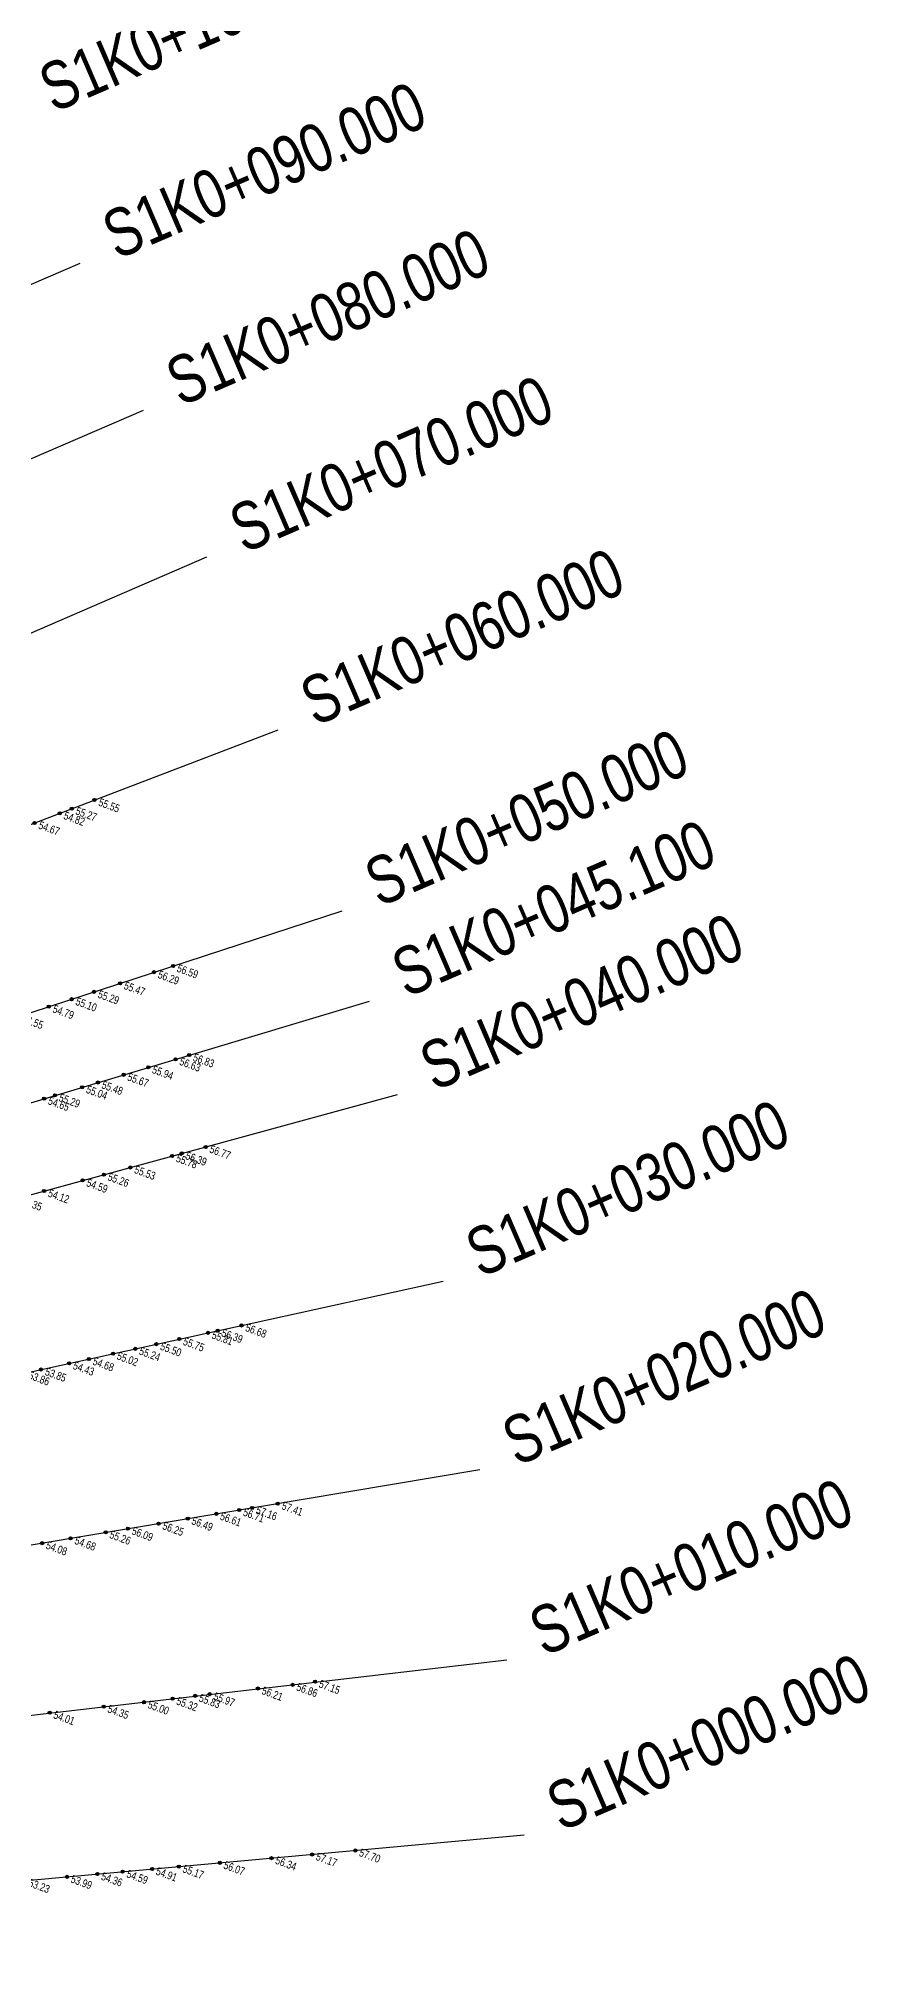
# Model space of a CAD drawing. Extents: x 573477 to 573667, y 785084 to 785357.
# Drawn here: x 573615.5 to 573667.4, y 785083.7 to 785203.3 of the extents above; entities that cross this region are included whole.
import ezdxf
from ezdxf.enums import TextEntityAlignment as Align

# ---------------------------------------------------------------- set-up
doc = ezdxf.new("R2010")
doc.units = 0
doc.header["$LTSCALE"] = 0.5
for name, color, linetype in [('DMX', 4, 'Continuous'), ('GCD', 4, 'Continuous'), ('桩号_S1', 4, 'Continuous')]:
    doc.layers.add(name, color=color, linetype=linetype)
doc.styles.add('EICAD', font='fsdb_e.shx', dxfattribs={"width": 0.707, "height": 2, "bigfont": 'tjhzf.shx'})

# ---------------------------------------------------------------- blocks, each defined once
blk = doc.blocks.new('gc200')
h = blk.add_hatch(color=0)
edge = h.paths.add_edge_path()
edge.add_arc((0, 0), 0.196, 0, 360)
at = {"color": 0}
blk.add_circle((0, 0), 0.196, dxfattribs=at)

msp = doc.modelspace()

# ---------------------------------------------------------------- linework, layer by layer
at = {"layer": 'DMX'}
for p, q in [((573544.72, 785157.48), (573618.16, 785189.21)), ((573548.69, 785148.3), (573622.12, 785180.03)), ((573552.65, 785139.12), (573626.09, 785170.85)), ((573555.83, 785131.42), (573630.53, 785160.06)), ((573558.51, 785123.88), (573634.54, 785148.75)), ((573560.8, 785116.21), (573637.99, 785137.26)), ((573562.72, 785108.45), (573640.85, 785125.61)), ((573564.24, 785100.59), (573643.13, 785113.83)), ((573565.36, 785092.67), (573644.82, 785101.95)), ((573566.23, 785083.71), (573645.9, 785091.01))]:
    msp.add_line(p, q, dxfattribs=at)
at = {"layer": 'DMX', "color": 1, "linetype": 'Continuous'}
msp.add_line((573559.63, 785120.14), (573636.24, 785143.1), dxfattribs=at)

# ---------------------------------------------------------------- block references
at = {"layer": 'GCD'}
ref = msp.add_blockref('gc200', (573616.89, 785154.83, 54.82), dxfattribs=dict(at, xscale=0.4999999999962642, yscale=0.4999999999962642, zscale=0.5, rotation=339.9999999985236))
ref.add_attrib('height', '54.82', dxfattribs={"height": 0.5, "rotation": 340, "style": 'EICAD', "width": 0.8}).set_placement((573617.17, 785154.73, 54.82), align=Align.MIDDLE_LEFT)
ref = msp.add_blockref('gc200', (573617.64, 785155.12, 55.27), dxfattribs=dict(at, xscale=0.4999999999962642, yscale=0.4999999999962642, zscale=0.5, rotation=339.9999999985236))
ref.add_attrib('height', '55.27', dxfattribs={"height": 0.5, "rotation": 340, "style": 'EICAD', "width": 0.8}).set_placement((573617.92, 785155.02, 55.27), align=Align.MIDDLE_LEFT)
ref = msp.add_blockref('gc200', (573619.06, 785155.67, 55.55), dxfattribs=dict(at, xscale=0.4999999999962642, yscale=0.4999999999962642, zscale=0.5, rotation=339.9999999985236))
ref.add_attrib('height', '55.55', dxfattribs={"height": 0.5, "rotation": 340, "style": 'EICAD', "width": 0.8}).set_placement((573619.35, 785155.56, 55.55), align=Align.MIDDLE_LEFT)
ref = msp.add_blockref('gc200', (573615.32, 785154.23, 54.66), dxfattribs=dict(at, xscale=0.4999999999962642, yscale=0.4999999999962642, zscale=0.5, rotation=339.9999999985236))
ref.add_attrib('height', '54.67', dxfattribs={"height": 0.5, "rotation": 340, "style": 'EICAD', "width": 0.8}).set_placement((573615.6, 785154.13, 54.66), align=Align.MIDDLE_LEFT)
ref = msp.add_blockref('gc200', (573623.97, 785145.29, 56.59), dxfattribs=dict(at, xscale=0.4999999999962642, yscale=0.4999999999962642, zscale=0.5, rotation=339.9999999985236))
ref.add_attrib('height', '56.59', dxfattribs={"height": 0.5, "rotation": 340, "style": 'EICAD', "width": 0.8}).set_placement((573624.25, 785145.19, 56.59), align=Align.MIDDLE_LEFT)
ref = msp.add_blockref('gc200', (573620.66, 785144.21, 55.47), dxfattribs=dict(at, xscale=0.4999999999962642, yscale=0.4999999999962642, zscale=0.5, rotation=339.9999999985236))
ref.add_attrib('height', '55.47', dxfattribs={"height": 0.5, "rotation": 340, "style": 'EICAD', "width": 0.8}).set_placement((573620.94, 785144.11, 55.47), align=Align.MIDDLE_LEFT)
ref = msp.add_blockref('gc200', (573622.78, 785144.91, 56.29), dxfattribs=dict(at, xscale=0.4999999999962642, yscale=0.4999999999962642, zscale=0.5, rotation=339.9999999985236))
ref.add_attrib('height', '56.29', dxfattribs={"height": 0.5, "rotation": 340, "style": 'EICAD', "width": 0.8}).set_placement((573623.06, 785144.8, 56.29), align=Align.MIDDLE_LEFT)
ref = msp.add_blockref('gc200', (573616.21, 785142.76, 54.79), dxfattribs=dict(at, xscale=0.4999999999962642, yscale=0.4999999999962642, zscale=0.5, rotation=339.9999999985236))
ref.add_attrib('height', '54.79', dxfattribs={"height": 0.5, "rotation": 340, "style": 'EICAD', "width": 0.8}).set_placement((573616.49, 785142.65, 54.79), align=Align.MIDDLE_LEFT)
ref = msp.add_blockref('gc200', (573617.63, 785143.22, 55.1), dxfattribs=dict(at, xscale=0.4999999999962642, yscale=0.4999999999962642, zscale=0.5, rotation=339.9999999985236))
ref.add_attrib('height', '55.10', dxfattribs={"height": 0.5, "rotation": 340, "style": 'EICAD', "width": 0.8}).set_placement((573617.92, 785143.12, 55.1), align=Align.MIDDLE_LEFT)
ref = msp.add_blockref('gc200', (573619.03, 785143.68, 55.29), dxfattribs=dict(at, xscale=0.4999999999962642, yscale=0.4999999999962642, zscale=0.5, rotation=339.9999999985236))
ref.add_attrib('height', '55.29', dxfattribs={"height": 0.5, "rotation": 340, "style": 'EICAD', "width": 0.8}).set_placement((573619.31, 785143.57, 55.29), align=Align.MIDDLE_LEFT)
ref = msp.add_blockref('gc200', (573614.3, 785142.13, 54.55), dxfattribs=dict(at, xscale=0.4999999999962642, yscale=0.4999999999962642, zscale=0.5, rotation=339.9999999985236))
ref.add_attrib('height', '54.55', dxfattribs={"height": 0.5, "rotation": 340, "style": 'EICAD', "width": 0.8}).set_placement((573614.58, 785142.03, 54.55), align=Align.MIDDLE_LEFT)
at = {"layer": 'GCD', "linetype": 'Continuous'}
ref = msp.add_blockref('gc200', (573624.13, 785139.47, 56.62), dxfattribs=dict(at, xscale=0.4999999999962642, yscale=0.4999999999962642, zscale=0.5, rotation=339.9999999985236))
ref.add_attrib('height', '56.63', dxfattribs={"linetype": 'Continuous', "height": 0.5, "rotation": 340, "style": 'EICAD', "width": 0.8}).set_placement((573624.41, 785139.37, 56.62), align=Align.MIDDLE_LEFT)
ref = msp.add_blockref('gc200', (573624.98, 785139.73, 56.83), dxfattribs=dict(at, xscale=0.4999999999962642, yscale=0.4999999999962642, zscale=0.5, rotation=339.9999999985236))
ref.add_attrib('height', '56.83', dxfattribs={"linetype": 'Continuous', "height": 0.5, "rotation": 340, "style": 'EICAD', "width": 0.8}).set_placement((573625.26, 785139.62, 56.83), align=Align.MIDDLE_LEFT)
ref = msp.add_blockref('gc200', (573619.27, 785138.02, 55.48), dxfattribs=dict(at, xscale=0.4999999999962642, yscale=0.4999999999962642, zscale=0.5, rotation=339.9999999985236))
ref.add_attrib('height', '55.48', dxfattribs={"linetype": 'Continuous', "height": 0.5, "rotation": 340, "style": 'EICAD', "width": 0.8}).set_placement((573619.55, 785137.91, 55.48), align=Align.MIDDLE_LEFT)
ref = msp.add_blockref('gc200', (573620.88, 785138.5, 55.67), dxfattribs=dict(at, xscale=0.4999999999962642, yscale=0.4999999999962642, zscale=0.5, rotation=339.9999999985236))
ref.add_attrib('height', '55.67', dxfattribs={"linetype": 'Continuous', "height": 0.5, "rotation": 340, "style": 'EICAD', "width": 0.8}).set_placement((573621.16, 785138.4, 55.67), align=Align.MIDDLE_LEFT)
ref = msp.add_blockref('gc200', (573622.42, 785138.96, 55.94), dxfattribs=dict(at, xscale=0.4999999999962642, yscale=0.4999999999962642, zscale=0.5, rotation=339.9999999985236))
ref.add_attrib('height', '55.94', dxfattribs={"linetype": 'Continuous', "height": 0.5, "rotation": 340, "style": 'EICAD', "width": 0.8}).set_placement((573622.7, 785138.86, 55.94), align=Align.MIDDLE_LEFT)
ref = msp.add_blockref('gc200', (573615.92, 785137.01, 54.65), dxfattribs=dict(at, xscale=0.4999999999962642, yscale=0.4999999999962642, zscale=0.5, rotation=339.9999999985236))
ref.add_attrib('height', '54.65', dxfattribs={"linetype": 'Continuous', "height": 0.5, "rotation": 340, "style": 'EICAD', "width": 0.8}).set_placement((573616.2, 785136.91, 54.65), align=Align.MIDDLE_LEFT)
ref = msp.add_blockref('gc200', (573616.59, 785137.21, 55.29), dxfattribs=dict(at, xscale=0.4999999999962642, yscale=0.4999999999962642, zscale=0.5, rotation=339.9999999985236))
ref.add_attrib('height', '55.29', dxfattribs={"linetype": 'Continuous', "height": 0.5, "rotation": 340, "style": 'EICAD', "width": 0.8}).set_placement((573616.87, 785137.11, 55.29), align=Align.MIDDLE_LEFT)
ref = msp.add_blockref('gc200', (573618.29, 785137.72, 55.04), dxfattribs=dict(at, xscale=0.4999999999962642, yscale=0.4999999999962642, zscale=0.5, rotation=339.9999999985236))
ref.add_attrib('height', '55.04', dxfattribs={"linetype": 'Continuous', "height": 0.5, "rotation": 340, "style": 'EICAD', "width": 0.8}).set_placement((573618.58, 785137.62, 55.04), align=Align.MIDDLE_LEFT)
at = {"layer": 'GCD'}
ref = msp.add_blockref('gc200', (573623.91, 785133.42, 55.78), dxfattribs=dict(at, xscale=0.4999999999962642, yscale=0.4999999999962642, zscale=0.5, rotation=339.9999999985236))
ref.add_attrib('height', '55.78', dxfattribs={"height": 0.5, "rotation": 340, "style": 'EICAD', "width": 0.8}).set_placement((573624.2, 785133.32, 55.78), align=Align.MIDDLE_LEFT)
ref = msp.add_blockref('gc200', (573624.51, 785133.59, 56.39), dxfattribs=dict(at, xscale=0.4999999999962642, yscale=0.4999999999962642, zscale=0.5, rotation=339.9999999985236))
ref.add_attrib('height', '56.39', dxfattribs={"height": 0.5, "rotation": 340, "style": 'EICAD', "width": 0.8}).set_placement((573624.79, 785133.48, 56.39), align=Align.MIDDLE_LEFT)
ref = msp.add_blockref('gc200', (573626.01, 785133.99, 56.77), dxfattribs=dict(at, xscale=0.4999999999962642, yscale=0.4999999999962642, zscale=0.5, rotation=339.9999999985236))
ref.add_attrib('height', '56.77', dxfattribs={"height": 0.5, "rotation": 340, "style": 'EICAD', "width": 0.8}).set_placement((573626.29, 785133.89, 56.77), align=Align.MIDDLE_LEFT)
ref = msp.add_blockref('gc200', (573618.32, 785131.9, 54.59), dxfattribs=dict(at, xscale=0.4999999999962642, yscale=0.4999999999962642, zscale=0.5, rotation=339.9999999985236))
ref.add_attrib('height', '54.59', dxfattribs={"height": 0.5, "rotation": 340, "style": 'EICAD', "width": 0.8}).set_placement((573618.6, 785131.79, 54.59), align=Align.MIDDLE_LEFT)
ref = msp.add_blockref('gc200', (573619.65, 785132.26, 55.26), dxfattribs=dict(at, xscale=0.4999999999962642, yscale=0.4999999999962642, zscale=0.5, rotation=339.9999999985236))
ref.add_attrib('height', '55.26', dxfattribs={"height": 0.5, "rotation": 340, "style": 'EICAD', "width": 0.8}).set_placement((573619.93, 785132.16, 55.26), align=Align.MIDDLE_LEFT)
ref = msp.add_blockref('gc200', (573621.3, 785132.71, 55.53), dxfattribs=dict(at, xscale=0.4999999999962642, yscale=0.4999999999962642, zscale=0.5, rotation=339.9999999985236))
ref.add_attrib('height', '55.53', dxfattribs={"height": 0.5, "rotation": 340, "style": 'EICAD', "width": 0.8}).set_placement((573621.59, 785132.61, 55.53), align=Align.MIDDLE_LEFT)
ref = msp.add_blockref('gc200', (573614.22, 785130.78, 54.35), dxfattribs=dict(at, xscale=0.4999999999962642, yscale=0.4999999999962642, zscale=0.5, rotation=339.9999999985236))
ref.add_attrib('height', '54.35', dxfattribs={"height": 0.5, "rotation": 340, "style": 'EICAD', "width": 0.8}).set_placement((573614.5, 785130.68, 54.35), align=Align.MIDDLE_LEFT)
ref = msp.add_blockref('gc200', (573615.92, 785131.24, 54.12), dxfattribs=dict(at, xscale=0.4999999999962642, yscale=0.4999999999962642, zscale=0.5, rotation=339.9999999985236))
ref.add_attrib('height', '54.12', dxfattribs={"height": 0.5, "rotation": 340, "style": 'EICAD', "width": 0.8}).set_placement((573616.2, 785131.14, 54.12), align=Align.MIDDLE_LEFT)
ref = msp.add_blockref('gc200', (573626.15, 785122.38, 55.81), dxfattribs=dict(at, xscale=0.4999999999962642, yscale=0.4999999999962642, zscale=0.5, rotation=339.9999999985236))
ref.add_attrib('height', '55.81', dxfattribs={"height": 0.5, "rotation": 340, "style": 'EICAD', "width": 0.8}).set_placement((573626.43, 785122.28, 55.81), align=Align.MIDDLE_LEFT)
ref = msp.add_blockref('gc200', (573626.76, 785122.51, 56.39), dxfattribs=dict(at, xscale=0.4999999999962642, yscale=0.4999999999962642, zscale=0.5, rotation=339.9999999985236))
ref.add_attrib('height', '56.39', dxfattribs={"height": 0.5, "rotation": 340, "style": 'EICAD', "width": 0.8}).set_placement((573627.04, 785122.41, 56.39), align=Align.MIDDLE_LEFT)
ref = msp.add_blockref('gc200', (573628.25, 785122.84, 56.68), dxfattribs=dict(at, xscale=0.4999999999962642, yscale=0.4999999999962642, zscale=0.5, rotation=339.9999999985236))
ref.add_attrib('height', '56.68', dxfattribs={"height": 0.5, "rotation": 340, "style": 'EICAD', "width": 0.8}).set_placement((573628.53, 785122.74, 56.68), align=Align.MIDDLE_LEFT)
ref = msp.add_blockref('gc200', (573621.61, 785121.38, 55.24), dxfattribs=dict(at, xscale=0.4999999999962642, yscale=0.4999999999962642, zscale=0.5, rotation=339.9999999985236))
ref.add_attrib('height', '55.24', dxfattribs={"height": 0.5, "rotation": 340, "style": 'EICAD', "width": 0.8}).set_placement((573621.89, 785121.28, 55.24), align=Align.MIDDLE_LEFT)
ref = msp.add_blockref('gc200', (573622.93, 785121.67, 55.5), dxfattribs=dict(at, xscale=0.4999999999962642, yscale=0.4999999999962642, zscale=0.5, rotation=339.9999999985236))
ref.add_attrib('height', '55.50', dxfattribs={"height": 0.5, "rotation": 340, "style": 'EICAD', "width": 0.8}).set_placement((573623.21, 785121.57, 55.5), align=Align.MIDDLE_LEFT)
ref = msp.add_blockref('gc200', (573624.36, 785121.99, 55.75), dxfattribs=dict(at, xscale=0.4999999999962642, yscale=0.4999999999962642, zscale=0.5, rotation=339.9999999985236))
ref.add_attrib('height', '55.75', dxfattribs={"height": 0.5, "rotation": 340, "style": 'EICAD', "width": 0.8}).set_placement((573624.64, 785121.88, 55.75), align=Align.MIDDLE_LEFT)
ref = msp.add_blockref('gc200', (573615.72, 785120.09, 53.85), dxfattribs=dict(at, xscale=0.4999999999962642, yscale=0.4999999999962642, zscale=0.5, rotation=339.9999999985236))
ref.add_attrib('height', '53.85', dxfattribs={"height": 0.5, "rotation": 340, "style": 'EICAD', "width": 0.8}).set_placement((573616.01, 785119.99, 53.85), align=Align.MIDDLE_LEFT)
ref = msp.add_blockref('gc200', (573617.47, 785120.47, 54.43), dxfattribs=dict(at, xscale=0.4999999999962642, yscale=0.4999999999962642, zscale=0.5, rotation=339.9999999985236))
ref.add_attrib('height', '54.43', dxfattribs={"height": 0.5, "rotation": 340, "style": 'EICAD', "width": 0.8}).set_placement((573617.76, 785120.37, 54.43), align=Align.MIDDLE_LEFT)
ref = msp.add_blockref('gc200', (573618.71, 785120.74, 54.68), dxfattribs=dict(at, xscale=0.4999999999962642, yscale=0.4999999999962642, zscale=0.5, rotation=339.9999999985236))
ref.add_attrib('height', '54.68', dxfattribs={"height": 0.5, "rotation": 340, "style": 'EICAD', "width": 0.8}).set_placement((573618.99, 785120.64, 54.68), align=Align.MIDDLE_LEFT)
ref = msp.add_blockref('gc200', (573620.22, 785121.08, 55.02), dxfattribs=dict(at, xscale=0.4999999999962642, yscale=0.4999999999962642, zscale=0.5, rotation=339.9999999985236))
ref.add_attrib('height', '55.02', dxfattribs={"height": 0.5, "rotation": 340, "style": 'EICAD', "width": 0.8}).set_placement((573620.5, 785120.97, 55.02), align=Align.MIDDLE_LEFT)
ref = msp.add_blockref('gc200', (573614.68, 785119.86, 53.86), dxfattribs=dict(at, xscale=0.4999999999962642, yscale=0.4999999999962642, zscale=0.5, rotation=339.9999999985236))
ref.add_attrib('height', '53.86', dxfattribs={"height": 0.5, "rotation": 340, "style": 'EICAD', "width": 0.8}).set_placement((573614.97, 785119.76, 53.86), align=Align.MIDDLE_LEFT)
ref = msp.add_blockref('gc200', (573630.51, 785111.71, 57.41), dxfattribs=dict(at, xscale=0.4999999999962642, yscale=0.4999999999962642, zscale=0.5, rotation=339.9999999985236))
ref.add_attrib('height', '57.41', dxfattribs={"height": 0.5, "rotation": 340, "style": 'EICAD', "width": 0.8}).set_placement((573630.8, 785111.61, 57.41), align=Align.MIDDLE_LEFT)
ref = msp.add_blockref('gc200', (573623.07, 785110.46, 56.25), dxfattribs=dict(at, xscale=0.4999999999962642, yscale=0.4999999999962642, zscale=0.5, rotation=339.9999999985236))
ref.add_attrib('height', '56.25', dxfattribs={"height": 0.5, "rotation": 340, "style": 'EICAD', "width": 0.8}).set_placement((573623.35, 785110.36, 56.25), align=Align.MIDDLE_LEFT)
ref = msp.add_blockref('gc200', (573624.89, 785110.77, 56.49), dxfattribs=dict(at, xscale=0.4999999999962642, yscale=0.4999999999962642, zscale=0.5, rotation=339.9999999985236))
ref.add_attrib('height', '56.49', dxfattribs={"height": 0.5, "rotation": 340, "style": 'EICAD', "width": 0.8}).set_placement((573625.17, 785110.67, 56.49), align=Align.MIDDLE_LEFT)
ref = msp.add_blockref('gc200', (573626.67, 785111.07, 56.61), dxfattribs=dict(at, xscale=0.4999999999962642, yscale=0.4999999999962642, zscale=0.5, rotation=339.9999999985236))
ref.add_attrib('height', '56.61', dxfattribs={"height": 0.5, "rotation": 340, "style": 'EICAD', "width": 0.8}).set_placement((573626.95, 785110.96, 56.61), align=Align.MIDDLE_LEFT)
ref = msp.add_blockref('gc200', (573628.11, 785111.31, 56.71), dxfattribs=dict(at, xscale=0.4999999999962642, yscale=0.4999999999962642, zscale=0.5, rotation=339.9999999985236))
ref.add_attrib('height', '56.71', dxfattribs={"height": 0.5, "rotation": 340, "style": 'EICAD', "width": 0.8}).set_placement((573628.39, 785111.21, 56.71), align=Align.MIDDLE_LEFT)
ref = msp.add_blockref('gc200', (573628.91, 785111.44, 57.16), dxfattribs=dict(at, xscale=0.4999999999962642, yscale=0.4999999999962642, zscale=0.5, rotation=339.9999999985236))
ref.add_attrib('height', '57.16', dxfattribs={"height": 0.5, "rotation": 340, "style": 'EICAD', "width": 0.8}).set_placement((573629.19, 785111.34, 57.16), align=Align.MIDDLE_LEFT)
ref = msp.add_blockref('gc200', (573615.79, 785109.24, 54.08), dxfattribs=dict(at, xscale=0.4999999999962642, yscale=0.4999999999962642, zscale=0.5, rotation=339.9999999985236))
ref.add_attrib('height', '54.08', dxfattribs={"height": 0.5, "rotation": 340, "style": 'EICAD', "width": 0.8}).set_placement((573616.07, 785109.14, 54.08), align=Align.MIDDLE_LEFT)
ref = msp.add_blockref('gc200', (573617.57, 785109.54, 54.68), dxfattribs=dict(at, xscale=0.4999999999962642, yscale=0.4999999999962642, zscale=0.5, rotation=339.9999999985236))
ref.add_attrib('height', '54.68', dxfattribs={"height": 0.5, "rotation": 340, "style": 'EICAD', "width": 0.8}).set_placement((573617.86, 785109.44, 54.68), align=Align.MIDDLE_LEFT)
ref = msp.add_blockref('gc200', (573619.76, 785109.91, 55.26), dxfattribs=dict(at, xscale=0.4999999999962642, yscale=0.4999999999962642, zscale=0.5, rotation=339.9999999985236))
ref.add_attrib('height', '55.26', dxfattribs={"height": 0.5, "rotation": 340, "style": 'EICAD', "width": 0.8}).set_placement((573620.04, 785109.81, 55.26), align=Align.MIDDLE_LEFT)
ref = msp.add_blockref('gc200', (573621.15, 785110.14, 56.09), dxfattribs=dict(at, xscale=0.4999999999962642, yscale=0.4999999999962642, zscale=0.5, rotation=339.9999999985236))
ref.add_attrib('height', '56.09', dxfattribs={"height": 0.5, "rotation": 340, "style": 'EICAD', "width": 0.8}).set_placement((573621.43, 785110.04, 56.09), align=Align.MIDDLE_LEFT)
ref = msp.add_blockref('gc200', (573625.35, 785099.7, 55.83), dxfattribs=dict(at, xscale=0.4999999999962642, yscale=0.4999999999962642, zscale=0.5, rotation=339.9999999985236))
ref.add_attrib('height', '55.83', dxfattribs={"height": 0.5, "rotation": 340, "style": 'EICAD', "width": 0.8}).set_placement((573625.63, 785099.6, 55.83), align=Align.MIDDLE_LEFT)
ref = msp.add_blockref('gc200', (573626.26, 785099.8, 55.97), dxfattribs=dict(at, xscale=0.4999999999962642, yscale=0.4999999999962642, zscale=0.5, rotation=339.9999999985236))
ref.add_attrib('height', '55.97', dxfattribs={"height": 0.5, "rotation": 340, "style": 'EICAD', "width": 0.8}).set_placement((573626.54, 785099.7, 55.97), align=Align.MIDDLE_LEFT)
ref = msp.add_blockref('gc200', (573629.27, 785100.16, 56.21), dxfattribs=dict(at, xscale=0.4999999999962642, yscale=0.4999999999962642, zscale=0.5, rotation=339.9999999985236))
ref.add_attrib('height', '56.21', dxfattribs={"height": 0.5, "rotation": 340, "style": 'EICAD', "width": 0.8}).set_placement((573629.55, 785100.06, 56.21), align=Align.MIDDLE_LEFT)
ref = msp.add_blockref('gc200', (573631.44, 785100.39, 56.86), dxfattribs=dict(at, xscale=0.4999999999962642, yscale=0.4999999999962642, zscale=0.5, rotation=339.9999999985236))
ref.add_attrib('height', '56.86', dxfattribs={"height": 0.5, "rotation": 340, "style": 'EICAD', "width": 0.8}).set_placement((573631.72, 785100.29, 56.86), align=Align.MIDDLE_LEFT)
ref = msp.add_blockref('gc200', (573632.84, 785100.58, 57.15), dxfattribs=dict(at, xscale=0.4999999999962642, yscale=0.4999999999962642, zscale=0.5, rotation=339.9999999985236))
ref.add_attrib('height', '57.15', dxfattribs={"height": 0.5, "rotation": 340, "style": 'EICAD', "width": 0.8}).set_placement((573633.12, 785100.48, 57.15), align=Align.MIDDLE_LEFT)
ref = msp.add_blockref('gc200', (573616.26, 785098.65, 54.01), dxfattribs=dict(at, xscale=0.4999999999962642, yscale=0.4999999999962642, zscale=0.5, rotation=339.9999999985236))
ref.add_attrib('height', '54.01', dxfattribs={"height": 0.5, "rotation": 340, "style": 'EICAD', "width": 0.8}).set_placement((573616.54, 785098.55, 54.01), align=Align.MIDDLE_LEFT)
ref = msp.add_blockref('gc200', (573619.64, 785099.02, 54.35), dxfattribs=dict(at, xscale=0.4999999999962642, yscale=0.4999999999962642, zscale=0.5, rotation=339.9999999985236))
ref.add_attrib('height', '54.35', dxfattribs={"height": 0.5, "rotation": 340, "style": 'EICAD', "width": 0.8}).set_placement((573619.92, 785098.92, 54.35), align=Align.MIDDLE_LEFT)
ref = msp.add_blockref('gc200', (573622.15, 785099.3, 55), dxfattribs=dict(at, xscale=0.4999999999962642, yscale=0.4999999999962642, zscale=0.5, rotation=339.9999999985236))
ref.add_attrib('height', '55.00', dxfattribs={"height": 0.5, "rotation": 340, "style": 'EICAD', "width": 0.8}).set_placement((573622.43, 785099.19, 55), align=Align.MIDDLE_LEFT)
ref = msp.add_blockref('gc200', (573623.94, 785099.52, 55.32), dxfattribs=dict(at, xscale=0.4999999999962642, yscale=0.4999999999962642, zscale=0.5, rotation=339.9999999985236))
ref.add_attrib('height', '55.32', dxfattribs={"height": 0.5, "rotation": 340, "style": 'EICAD', "width": 0.8}).set_placement((573624.22, 785099.41, 55.32), align=Align.MIDDLE_LEFT)
ref = msp.add_blockref('gc200', (573635.36, 785090.04, 57.7), dxfattribs=dict(at, xscale=0.4999999999962642, yscale=0.4999999999962642, zscale=0.5, rotation=339.9999999985236))
ref.add_attrib('height', '57.70', dxfattribs={"height": 0.5, "rotation": 340, "style": 'EICAD', "width": 0.8}).set_placement((573635.64, 785089.94, 57.7), align=Align.MIDDLE_LEFT)
ref = msp.add_blockref('gc200', (573622.66, 785088.88, 54.91), dxfattribs=dict(at, xscale=0.4999999999962642, yscale=0.4999999999962642, zscale=0.5, rotation=339.9999999985236))
ref.add_attrib('height', '54.91', dxfattribs={"height": 0.5, "rotation": 340, "style": 'EICAD', "width": 0.8}).set_placement((573622.94, 785088.78, 54.91), align=Align.MIDDLE_LEFT)
ref = msp.add_blockref('gc200', (573624.33, 785089.03, 55.17), dxfattribs=dict(at, xscale=0.4999999999962642, yscale=0.4999999999962642, zscale=0.5, rotation=339.9999999985236))
ref.add_attrib('height', '55.17', dxfattribs={"height": 0.5, "rotation": 340, "style": 'EICAD', "width": 0.8}).set_placement((573624.61, 785088.93, 55.17), align=Align.MIDDLE_LEFT)
ref = msp.add_blockref('gc200', (573626.89, 785089.27, 56.07), dxfattribs=dict(at, xscale=0.4999999999962642, yscale=0.4999999999962642, zscale=0.5, rotation=339.9999999985236))
ref.add_attrib('height', '56.07', dxfattribs={"height": 0.5, "rotation": 340, "style": 'EICAD', "width": 0.8}).set_placement((573627.17, 785089.16, 56.07), align=Align.MIDDLE_LEFT)
ref = msp.add_blockref('gc200', (573630.12, 785089.56, 56.34), dxfattribs=dict(at, xscale=0.4999999999962642, yscale=0.4999999999962642, zscale=0.5, rotation=339.9999999985236))
ref.add_attrib('height', '56.34', dxfattribs={"height": 0.5, "rotation": 340, "style": 'EICAD', "width": 0.8}).set_placement((573630.4, 785089.46, 56.34), align=Align.MIDDLE_LEFT)
ref = msp.add_blockref('gc200', (573632.66, 785089.79, 57.17), dxfattribs=dict(at, xscale=0.4999999999962642, yscale=0.4999999999962642, zscale=0.5, rotation=339.9999999985236))
ref.add_attrib('height', '57.17', dxfattribs={"height": 0.5, "rotation": 340, "style": 'EICAD', "width": 0.8}).set_placement((573632.94, 785089.69, 57.17), align=Align.MIDDLE_LEFT)
ref = msp.add_blockref('gc200', (573614.7, 785088.15, 53.23), dxfattribs=dict(at, xscale=0.4999999999962642, yscale=0.4999999999962642, zscale=0.5, rotation=339.9999999985236))
ref.add_attrib('height', '53.23', dxfattribs={"height": 0.5, "rotation": 340, "style": 'EICAD', "width": 0.8}).set_placement((573614.98, 785088.05, 53.23), align=Align.MIDDLE_LEFT)
ref = msp.add_blockref('gc200', (573617.34, 785088.39, 53.98), dxfattribs=dict(at, xscale=0.4999999999962642, yscale=0.4999999999962642, zscale=0.5, rotation=339.9999999985236))
ref.add_attrib('height', '53.99', dxfattribs={"height": 0.5, "rotation": 340, "style": 'EICAD', "width": 0.8}).set_placement((573617.62, 785088.29, 53.98), align=Align.MIDDLE_LEFT)
ref = msp.add_blockref('gc200', (573619.24, 785088.57, 54.36), dxfattribs=dict(at, xscale=0.4999999999962642, yscale=0.4999999999962642, zscale=0.5, rotation=339.9999999985236))
ref.add_attrib('height', '54.36', dxfattribs={"height": 0.5, "rotation": 340, "style": 'EICAD', "width": 0.8}).set_placement((573619.52, 785088.46, 54.36), align=Align.MIDDLE_LEFT)
ref = msp.add_blockref('gc200', (573620.82, 785088.71, 54.59), dxfattribs=dict(at, xscale=0.4999999999962642, yscale=0.4999999999962642, zscale=0.5, rotation=339.9999999985236))
ref.add_attrib('height', '54.59', dxfattribs={"height": 0.5, "rotation": 340, "style": 'EICAD', "width": 0.8}).set_placement((573621.11, 785088.61, 54.59), align=Align.MIDDLE_LEFT)

# ---------------------------------------------------------------- texts
at = {"layer": '桩号_S1', "style": 'EICAD', "width": 0.8}
for s, p in [('S1K0+100.000', (573616.51, 785198.59)), ('S1K0+090.000', (573620.47, 785189.41)), ('S1K0+080.000', (573624.44, 785180.24)), ('S1K0+070.000', (573628.41, 785171.06)), ('S1K0+060.000', (573632.84, 785160.26)), ('S1K0+050.000', (573636.86, 785148.96)), ('S1K0+045.100', (573638.55, 785143.3)), ('S1K0+040.000', (573640.3, 785137.46)), ('S1K0+030.000', (573643.17, 785125.81)), ('S1K0+020.000', (573645.45, 785114.03)), ('S1K0+010.000', (573647.14, 785102.15)), ('S1K0+000.000', (573648.22, 785091.21))]:
    msp.add_text(s, height=3, rotation=23.3722, dxfattribs=at).set_placement(p)

doc.saveas('drawing.dxf')
